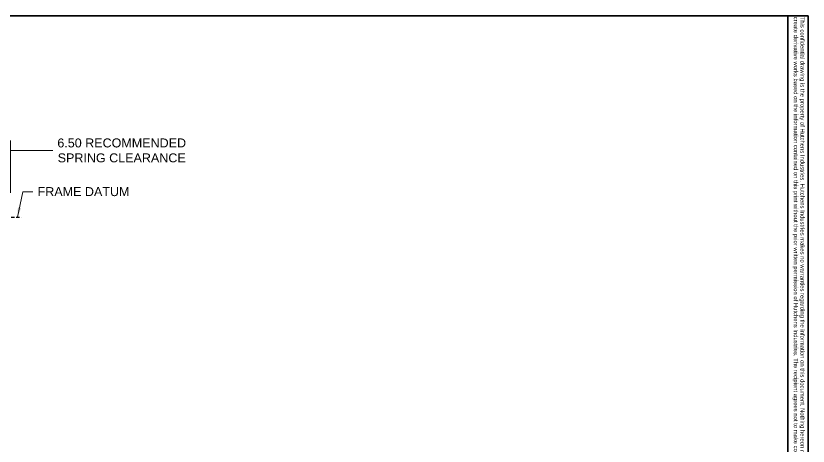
# Model space of a CAD drawing. Header units: inches. Extents: x 8 to 267, y 4 to 172.
# Drawn here: x 150.7 to 266.6, y 108.8 to 171.8 of the extents above; entities that cross this region are included whole.
import ezdxf

# ---------------------------------------------------------------- set-up
doc = ezdxf.new("R2010")
doc.units = ezdxf.units.IN
doc.header["$LTSCALE"] = 8
doc.header["$MEASUREMENT"] = 0
doc.linetypes.add('DOUBLE_DASH_CHAIN', pattern=[1.2403, 0.6614, -0.0827, 0.1654, -0.0827, 0.1654, -0.0827])
for name, color, linetype, lineweight in [('Dimensions(Hutchens)', 7, 'Continuous', 25), ('Sketch Geometry(Hutchens)', 7, 'Continuous', 35), ('Symbols(Hutchens)', 7, 'Continuous', 25), ('Visible Tangent Edges(Hutchens)', 7, 'DOUBLE_DASH_CHAIN', 25)]:
    doc.layers.add(name, color=color, linetype=linetype, lineweight=lineweight)
doc.styles.add('Hutchens .164', font='ARIAL.TTF')
doc.styles.add('Hutchens .180', font='ARIAL.TTF')
doc.dimstyles.new('HUTCHENS STD DIM X.XX', dxfattribs={"dimscale": 8, "dimtxt": 0.164, "dimasz": 0.18, "dimexe": 0.18, "dimexo": 0.0625, "dimgap": 0.09, "dimtad": 0, "dimtih": 1, "dimtoh": 1, "dimrnd": 1e-08, "dimzin": 4, "dimdsep": 46, "dimtxsty": 'Hutchens .164', "dimcen": 0.09, "dimclrd": 211, "dimclre": 211, "dimclrt": 7, "dimadec": 0, "dimazin": 1, "dimtfac": 0.762195, "dimtofl": 0, "dimtmove": 0, "dimatfit": 3, "dimfxl": 0, "dimtolj": 1, "dimtzin": 0, "dimlwd": 9, "dimlwe": 9, "dimarcsym": 0})
doc.dimstyles.new('HUTCHENS STD DIM X.XX$7', dxfattribs={"dimscale": 8, "dimtxt": 0.164, "dimasz": 0.18, "dimexe": 0.18, "dimexo": 0.0625, "dimgap": 0.09, "dimtad": 0, "dimtih": 1, "dimtoh": 1, "dimrnd": 1e-08, "dimzin": 4, "dimdsep": 46, "dimtxsty": 'Hutchens .164', "dimcen": 0.09, "dimclrd": 7, "dimclre": 211, "dimclrt": 7, "dimadec": 0, "dimazin": 1, "dimtfac": 0.762195, "dimtofl": 0, "dimtmove": 0, "dimatfit": 3, "dimfxl": 0, "dimtolj": 1, "dimtzin": 0, "dimlwd": 9, "dimlwe": 9, "dimarcsym": 0})

# ---------------------------------------------------------------- blocks, each defined once
blk = doc.blocks.new('Borders D-SIZE')
at = {"layer": 'Sketch Geometry(Hutchens)'}
for p, q in [((0.954, 21.48), (32.954, 21.48)), ((32.954, 21.48), (32.954, 0.512)), ((32.954, 21.48), (33.329, 21.48)), ((33.329, 3.887), (33.329, 21.48))]:
    blk.add_line(p, q, dxfattribs=at)
at = {"layer": 'Symbols(Hutchens)', "color": 7, "insert": (33.154, 21.464), "char_height": 0.077, "width": 17.58728, "attachment_point": 4, "rotation": 270, "line_spacing_factor": 0.944221, "style": 'Hutchens .180'}
blk.add_mtext('\\fArial|b0|i0;\\H0.0770;This confidential drawing is the property of Hutchens Industries. Hutchens Industries makes no warranties regarding the information on this document. Nothing hereon may be transmitted or disclosed in whole or in part to other parties. The recipient of this drawing agrees not use this information for manufacturing, nor will they modify, distribute, reverse engineer, or create derivative works based on the information contained on this print without the prior written permission of Hutchens Industries. The recipient agrees not to make copies of the document or reproduce in any manner the information in the document and to return it to Hutchens Industries upon request. Any use of this document is acceptance of the terms stated above. ', dxfattribs=at)
at = {"layer": 'Symbols(Hutchens)', "color": 7}
for tag, p, height, style in [('PART_NO_001', (33.004, 3.369), 0.164, 'Hutchens .164'), ('REV_001', (32.995, 1.65), 0.18, 'Hutchens .180'), ('Sheet_number_001', (33.052, 1.17), 0.164, 'Hutchens .164'), ('SHTS_(TOTAL)_001', (33.052, 0.7), 0.164, 'Hutchens .164')]:
    blk.add_attdef(tag, p, '', height=height, rotation=270, dxfattribs=dict(at, style=style))
blk = doc.blocks.new('*D40')
at = {"layer": 'Defpoints', "color": 0, "linetype": 'Continuous'}
for p in [(149.86, 152.13), (143.36, 145.34), (149.86, 145.42)]:
    blk.add_point(p, dxfattribs=at)
at = {"layer": 'Dimensions(Hutchens)', "color": 211, "linetype": 'Continuous', "lineweight": 9}
for p, q in [((143.36, 145.84), (143.36, 153.57)), ((149.86, 145.92), (149.86, 153.57)), ((144.8, 152.13), (148.42, 152.13)), ((149.86, 152.13), (156.09, 152.13))]:
    blk.add_line(p, q, dxfattribs=at)
at = {"layer": 'Dimensions(Hutchens)', "color": 211, "linetype": 'Continuous'}
for points in [[(144.8, 152.37), (144.8, 151.89), (143.36, 152.13)], [(148.42, 152.37), (148.42, 151.89), (149.86, 152.13)]]:
    blk.add_solid(points, dxfattribs=at)
at = {"layer": 'Dimensions(Hutchens)', "color": 7, "linetype": 'Continuous', "lineweight": 9, "insert": (166.15, 152.13), "char_height": 1.312, "attachment_point": 5, "style": 'Hutchens .164'}
blk.add_mtext('\\A1;6.50 RECOMMENDED\\PSPRING CLEARANCE', dxfattribs=at)

msp = doc.modelspace()

# ---------------------------------------------------------------- linework, layer by layer
at = {"layer": 'Visible Tangent Edges(Hutchens)', "ltscale": 0.366011}
msp.add_line((42.4877, 142.3468), (151.439, 142.3468), dxfattribs=at)

# ---------------------------------------------------------------- block references
at = {"xscale": 8, "yscale": 8, "zscale": 8}
msp.add_blockref('Borders D-SIZE', (0, 0), dxfattribs=at)

# ---------------------------------------------------------------- texts
at = {"layer": 'Symbols(Hutchens)', "color": 7, "insert": (160.5635, 146.0969), "char_height": 1.312, "width": 13.443999, "attachment_point": 5, "style": 'Hutchens .164'}
msp.add_mtext('{FRAME DATUM}', dxfattribs=at)

# ---------------------------------------------------------------- dimensions: what is measured, and where the dimension line sits
at = {"layer": 'Dimensions(Hutchens)', "color": 211, "linetype": 'Continuous', "lineweight": 9}
dim = msp.add_linear_dim(base=(149.8587, 152.1343), p1=(143.3587, 145.3406), p2=(149.8587, 145.4151), angle=180, text='<> RECOMMENDED\\PSPRING CLEARANCE', dimstyle='HUTCHENS STD DIM X.XX', override={"dimtih": 0, "dimtoh": 0, "dimdec": 2, "dimtp": 0, "dimtm": 0, "dimtdec": 2, "dimatfit": 2}, dxfattribs=at)
dim.commit()
dim.dimension.update_dxf_attribs({"geometry": '*D40', "text_midpoint": (166.1517, 152.1343), "dimtype": 160})

# ---------------------------------------------------------------- leaders
at = {"layer": 'Symbols(Hutchens)', "color": 7, "linetype": 'Continuous', "lineweight": 9, "annotation_type": 0, "has_hookline": 1, "hookline_direction": 0, "text_width": 13.1513}
msp.add_leader([(150.8889, 142.3468), (151.6815, 146.0969), (153.1215, 146.0969)], dimstyle='HUTCHENS STD DIM X.XX$7', override={"dimtad": 0}, dxfattribs=at)

doc.saveas('drawing.dxf')
